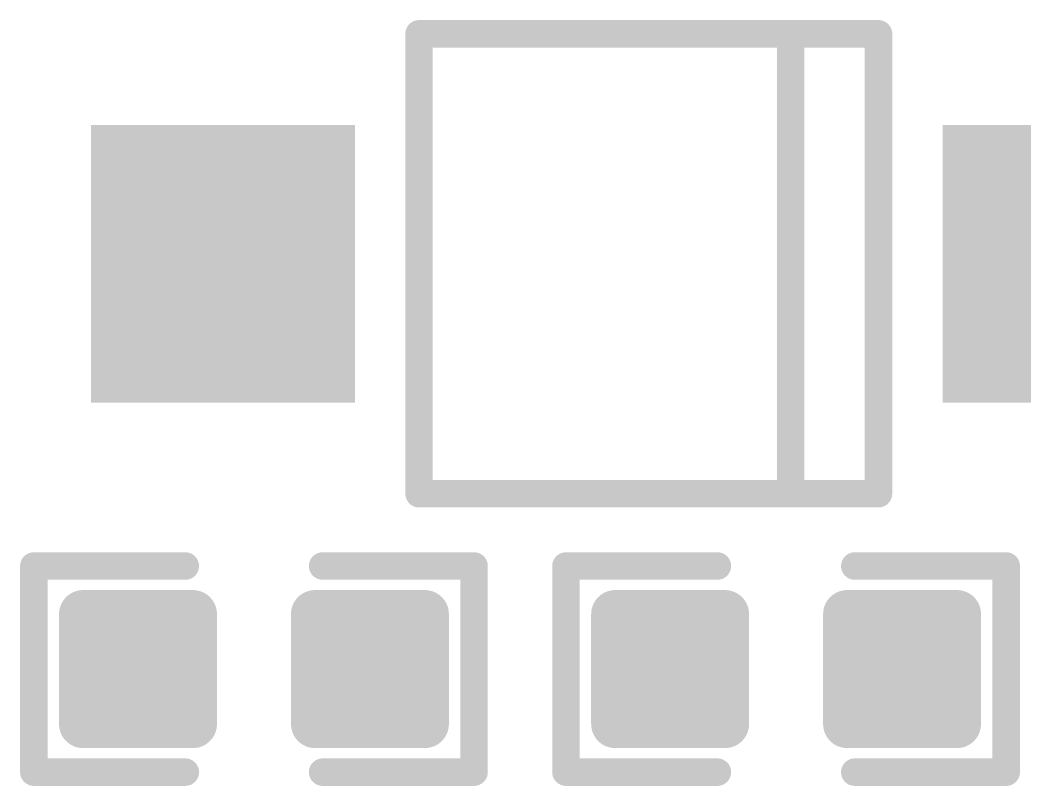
# Model space of a CAD drawing. Extents: x 17.3 to 58.6, y 21.7 to 91.7.
# Drawn here: x 30.186 to 33.903, y 46.225 to 49.056 of the extents above; entities that cross this region are included whole.
import ezdxf

# ---------------------------------------------------------------- set-up
doc = ezdxf.new("R2010")
doc.units = 0
doc.header["$MEASUREMENT"] = 0
doc.layers.get('0').update_dxf_attribs({"linetype": 'CONTINUOUS'})
doc.layers.add('SILKTOP_PHO', color=251, linetype='CONTINUOUS', true_color=0x636466)

# ---------------------------------------------------------------- blocks, each defined once
blk = doc.blocks.new('ROUND_16')
at = {"const_width": 0.0508}
blk.add_lwpolyline([(-0.0254, 0, 1), (0.0254, 0, 1)], format="xyb", close=True, dxfattribs=at)
blk = doc.blocks.new('RECTANGLE_65')
blk.add_solid([(0.48806, 0.51308), (0.48806, -0.51308), (-0.48806, 0.51308), (-0.48806, -0.51308)])
blk = doc.blocks.new('ROUND_42')
at = {"const_width": 0.0889}
blk.add_lwpolyline([(-0.04445, 0, 1), (0.04445, 0, 1)], format="xyb", close=True, dxfattribs=at)

msp = doc.modelspace()

# ---------------------------------------------------------------- linework, layer by layer
at = {"const_width": 0.1778}
for points in [[(30.419294, 46.453298), (30.419294, 46.859698)], [(30.419294, 46.859698), (30.825694, 46.859698)], [(30.5562, 46.453298), (30.5562, 46.859698)], [(30.734, 46.453298), (30.734, 46.859698)], [(30.825694, 46.859698), (30.825694, 46.453298)], [(31.277306, 46.453298), (31.277306, 46.859698)], [(31.277306, 46.859698), (31.683706, 46.859698)], [(31.4452, 46.453298), (31.4452, 46.859698)], [(31.623, 46.453298), (31.623, 46.859698)], [(31.683706, 46.859698), (31.683706, 46.453298)], [(32.387794, 46.453298), (32.387794, 46.859698)], [(32.387794, 46.859698), (32.794194, 46.859698)], [(32.512, 46.453298), (32.512, 46.859698)], [(32.6898, 46.453298), (32.6898, 46.859698)], [(32.794194, 46.859698), (32.794194, 46.453298)], [(33.245806, 46.453298), (33.245806, 46.859698)], [(33.245806, 46.859698), (33.652206, 46.859698)], [(33.401, 46.453298), (33.401, 46.859698)], [(33.5788, 46.453298), (33.5788, 46.859698)], [(33.652206, 46.859698), (33.652206, 46.453298)], [(30.419294, 46.736), (30.825694, 46.736)], [(31.277306, 46.736), (31.683706, 46.736)], [(32.387794, 46.736), (32.794194, 46.736)], [(33.245806, 46.736), (33.652206, 46.736)], [(30.419294, 46.5582), (30.825694, 46.5582)], [(31.277306, 46.5582), (31.683706, 46.5582)], [(32.387794, 46.5582), (32.794194, 46.5582)], [(33.245806, 46.5582), (33.652206, 46.5582)], [(30.825694, 46.453298), (30.419294, 46.453298)], [(31.683706, 46.453298), (31.277306, 46.453298)], [(32.794194, 46.453298), (32.387794, 46.453298)], [(33.652206, 46.453298), (33.245806, 46.453298)]]:
    msp.add_lwpolyline(points, dxfattribs=at)
at = {"layer": 'SILKTOP_PHO', "color": 251, "true_color": 0x636466, "const_width": 0.1016}
for points in [[(31.662116, 47.30496), (31.662116, 49.004982)], [(31.662116, 49.004982), (33.361884, 49.004982)], [(33.037018, 47.30496), (33.037018, 49.004982)], [(33.361884, 49.004982), (33.361884, 47.30496)], [(33.361884, 47.30496), (31.662116, 47.30496)], [(30.237176, 46.275498), (30.237176, 47.037498)], [(30.237176, 47.037498), (30.7975, 47.037498)], [(31.865824, 47.037498), (31.3055, 47.037498)], [(31.865824, 46.275498), (31.865824, 47.037498)], [(32.766, 47.037498), (32.205676, 47.037498)], [(32.205676, 47.037498), (32.205676, 46.275498)], [(33.274, 47.037498), (33.834324, 47.037498)], [(33.834324, 47.037498), (33.834324, 46.275498)], [(30.7975, 46.275498), (30.237176, 46.275498)], [(31.3055, 46.275498), (31.865824, 46.275498)], [(32.205676, 46.275498), (32.766, 46.275498)], [(33.834324, 46.275498), (33.274, 46.275498)]]:
    msp.add_lwpolyline(points, dxfattribs=at)

# ---------------------------------------------------------------- block references
for name, p in [('RECTANGLE_65', (30.936946, 48.155098)), ('RECTANGLE_65', (34.087054, 48.155098)), ('ROUND_42', (30.419294, 46.859698)), ('ROUND_42', (30.5562, 46.859698)), ('ROUND_42', (30.734, 46.859698)), ('ROUND_42', (30.825694, 46.859698)), ('ROUND_42', (31.277306, 46.859698)), ('ROUND_42', (31.4452, 46.859698)), ('ROUND_42', (31.623, 46.859698)), ('ROUND_42', (31.683706, 46.859698)), ('ROUND_42', (32.387794, 46.859698)), ('ROUND_42', (32.512, 46.859698)), ('ROUND_42', (32.6898, 46.859698)), ('ROUND_42', (32.794194, 46.859698)), ('ROUND_42', (33.245806, 46.859698)), ('ROUND_42', (33.401, 46.859698)), ('ROUND_42', (33.5788, 46.859698)), ('ROUND_42', (33.652206, 46.859698)), ('ROUND_42', (30.419294, 46.736)), ('ROUND_42', (30.825694, 46.736)), ('ROUND_42', (31.277306, 46.736)), ('ROUND_42', (31.683706, 46.736)), ('ROUND_42', (32.387794, 46.736)), ('ROUND_42', (32.794194, 46.736)), ('ROUND_42', (33.245806, 46.736)), ('ROUND_42', (33.652206, 46.736)), ('ROUND_42', (30.419294, 46.5582)), ('ROUND_42', (30.825694, 46.5582)), ('ROUND_42', (31.277306, 46.5582)), ('ROUND_42', (31.683706, 46.5582)), ('ROUND_42', (32.387794, 46.5582)), ('ROUND_42', (32.794194, 46.5582)), ('ROUND_42', (33.245806, 46.5582)), ('ROUND_42', (33.652206, 46.5582)), ('ROUND_42', (30.419294, 46.453298)), ('ROUND_42', (30.419294, 46.453298)), ('ROUND_42', (30.5562, 46.453298)), ('ROUND_42', (30.734, 46.453298)), ('ROUND_42', (30.825694, 46.453298)), ('ROUND_42', (31.277306, 46.453298)), ('ROUND_42', (31.277306, 46.453298)), ('ROUND_42', (31.4452, 46.453298)), ('ROUND_42', (31.623, 46.453298)), ('ROUND_42', (31.683706, 46.453298)), ('ROUND_42', (32.387794, 46.453298)), ('ROUND_42', (32.387794, 46.453298)), ('ROUND_42', (32.512, 46.453298)), ('ROUND_42', (32.6898, 46.453298)), ('ROUND_42', (32.794194, 46.453298)), ('ROUND_42', (33.245806, 46.453298)), ('ROUND_42', (33.245806, 46.453298)), ('ROUND_42', (33.401, 46.453298)), ('ROUND_42', (33.5788, 46.453298)), ('ROUND_42', (33.652206, 46.453298))]:
    msp.add_blockref(name, p)
at = {"layer": 'SILKTOP_PHO', "color": 251, "true_color": 0x636466}
for p in [(31.662116, 49.004982), (33.037018, 49.004982), (33.361884, 49.004982), (31.662116, 47.30496), (33.037018, 47.30496), (33.361884, 47.30496), (33.361884, 47.30496), (30.237176, 47.037498), (30.7975, 47.037498), (31.3055, 47.037498), (31.865824, 47.037498), (32.205676, 47.037498), (32.766, 47.037498), (33.274, 47.037498), (33.834324, 47.037498), (30.237176, 46.275498), (30.7975, 46.275498), (31.3055, 46.275498), (31.865824, 46.275498), (32.205676, 46.275498), (32.766, 46.275498), (33.274, 46.275498), (33.834324, 46.275498)]:
    msp.add_blockref('ROUND_16', p, dxfattribs=at)

doc.saveas('drawing.dxf')
